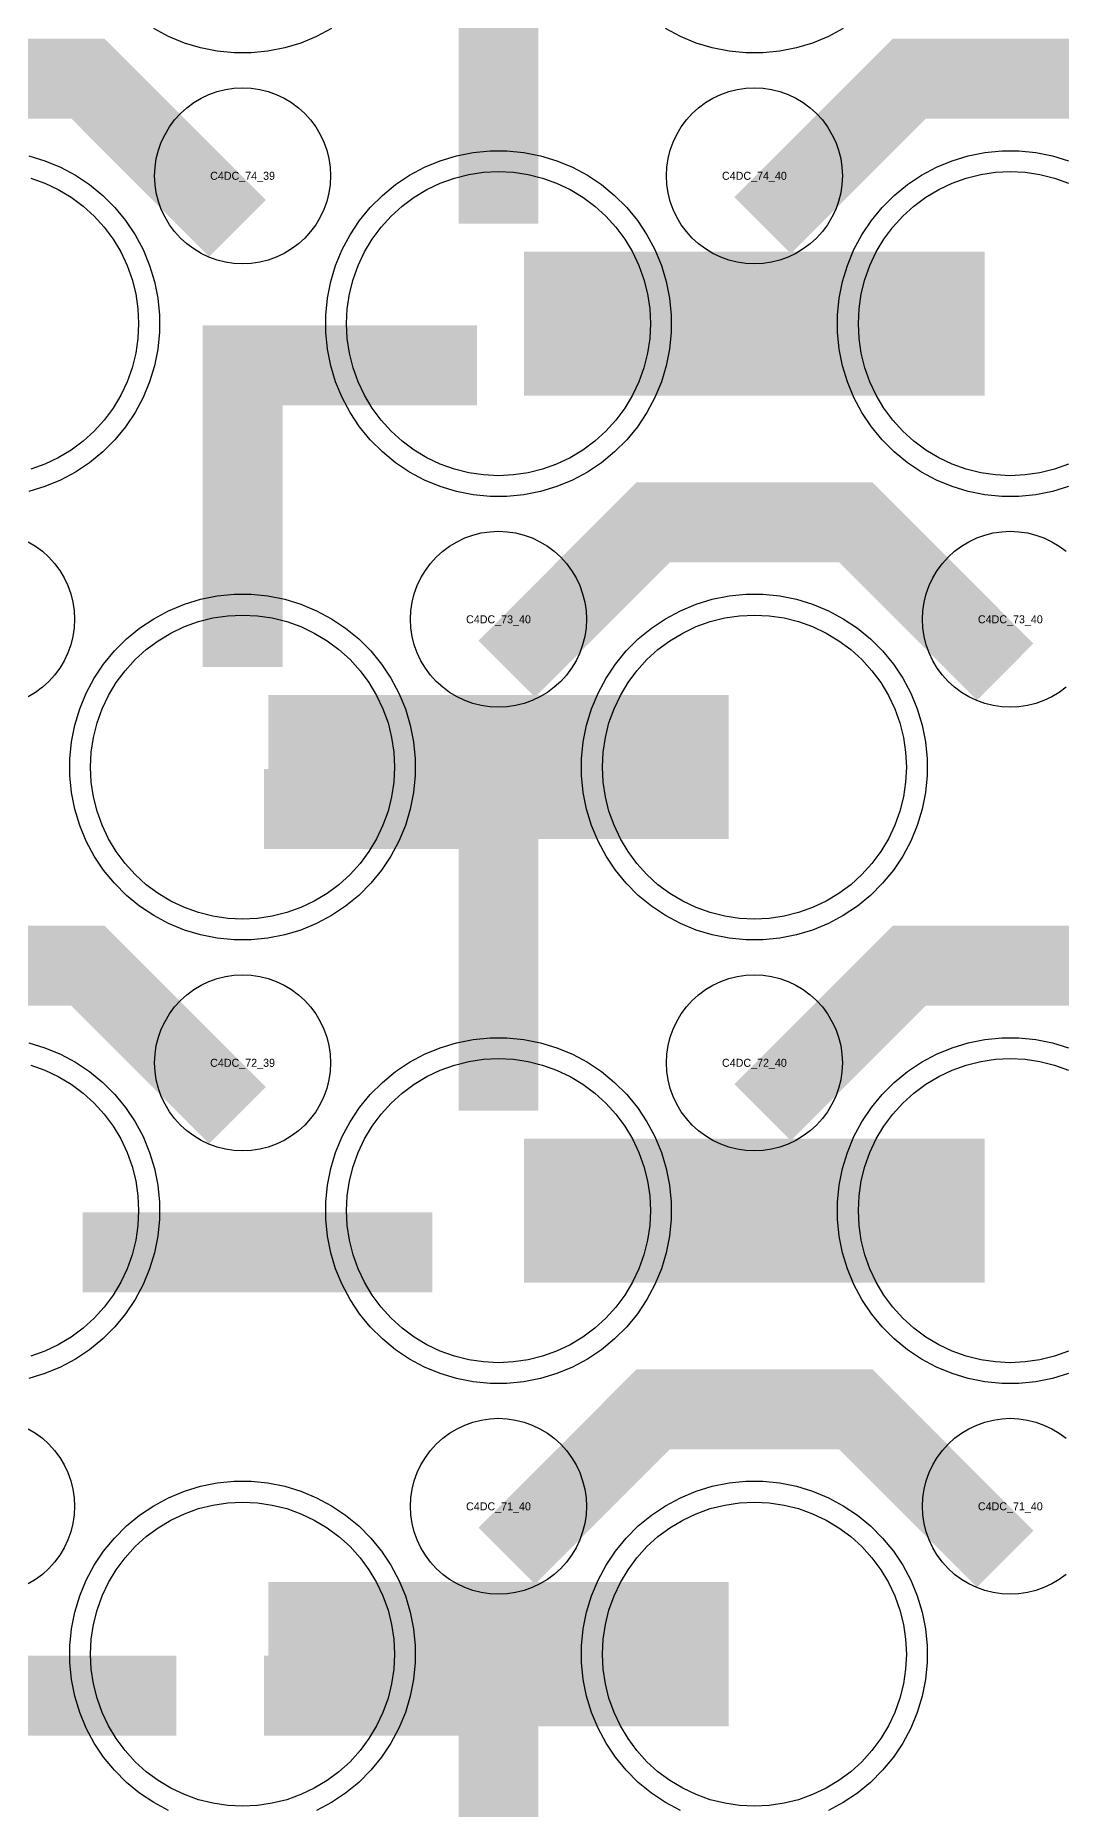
# Model space of a CAD drawing. Extents: x -11880 to 11880, y -14992 to 14992.
# Drawn here: x 655 to 976, y -5050 to -4496 of the extents above; entities that cross this region are included whole.
import ezdxf
from ezdxf.enums import TextEntityAlignment as Align

# ---------------------------------------------------------------- set-up
doc = ezdxf.new("R2010")
doc.units = 0
doc.header["$MEASUREMENT"] = 0
for name, color, linetype in [('GDS_775_DT_237', 138, 'CONTINUOUS'), ('RDL1_FS', 34, 'CONTINUOUS'), ('RDL_BS', 160, 'CONTINUOUS')]:
    doc.layers.add(name, color=color, linetype=linetype)

msp = doc.modelspace()

# ---------------------------------------------------------------- linework, layer by layer
at = {"layer": 'RDL1_FS'}
for points in [[(800, -4633.334), (795.343, -4633.105), (790.732, -4632.421), (786.209, -4631.289), (781.819, -4629.717), (777.605, -4627.725), (773.605, -4625.327), (769.86, -4622.549), (766.406, -4619.419), (763.276, -4615.965), (760.498, -4612.22), (758.1, -4608.22), (756.108, -4604.006), (754.536, -4599.616), (753.404, -4595.093), (752.72, -4590.482), (752.491, -4585.825), (752.72, -4581.168), (753.404, -4576.557), (754.536, -4572.034), (756.108, -4567.644), (758.1, -4563.43), (760.498, -4559.43), (763.276, -4555.685), (766.406, -4552.231), (769.86, -4549.101), (773.605, -4546.323), (777.605, -4543.925), (781.819, -4541.933), (786.209, -4540.361), (790.732, -4539.229), (795.343, -4538.545), (800, -4538.316), (804.657, -4538.545), (809.268, -4539.229), (813.791, -4540.361), (818.181, -4541.933), (822.395, -4543.925), (826.395, -4546.323), (830.14, -4549.101), (833.594, -4552.231), (836.724, -4555.685), (839.502, -4559.43), (841.9, -4563.43), (843.892, -4567.644), (845.464, -4572.034), (846.596, -4576.557), (847.28, -4581.168), (847.509, -4585.825), (847.28, -4590.482), (846.596, -4595.093), (845.464, -4599.616), (843.892, -4604.006), (841.9, -4608.22), (839.502, -4612.22), (836.724, -4615.965), (833.594, -4619.419), (830.14, -4622.549), (826.395, -4625.327), (822.395, -4627.725), (818.181, -4629.717), (813.791, -4631.289), (809.268, -4632.421), (804.657, -4633.105)], [(720, -4771.894), (715.343, -4771.665), (710.732, -4770.981), (706.209, -4769.849), (701.819, -4768.277), (697.605, -4766.285), (693.605, -4763.887), (689.86, -4761.109), (686.406, -4757.979), (683.276, -4754.525), (680.498, -4750.78), (678.1, -4746.78), (676.108, -4742.566), (674.536, -4738.176), (673.404, -4733.653), (672.72, -4729.042), (672.491, -4724.385), (672.72, -4719.728), (673.404, -4715.117), (674.536, -4710.594), (676.108, -4706.204), (678.1, -4701.99), (680.498, -4697.99), (683.276, -4694.245), (686.406, -4690.791), (689.86, -4687.661), (693.605, -4684.883), (697.605, -4682.485), (701.819, -4680.493), (706.209, -4678.921), (710.732, -4677.789), (715.343, -4677.105), (720, -4676.876), (724.657, -4677.105), (729.268, -4677.789), (733.791, -4678.921), (738.181, -4680.493), (742.395, -4682.485), (746.395, -4684.883), (750.14, -4687.661), (753.594, -4690.791), (756.724, -4694.245), (759.502, -4697.99), (761.9, -4701.99), (763.892, -4706.204), (765.464, -4710.594), (766.596, -4715.117), (767.28, -4719.728), (767.509, -4724.385), (767.28, -4729.042), (766.596, -4733.653), (765.464, -4738.176), (763.892, -4742.566), (761.9, -4746.78), (759.502, -4750.78), (756.724, -4754.525), (753.594, -4757.979), (750.14, -4761.109), (746.395, -4763.887), (742.395, -4766.285), (738.181, -4768.277), (733.791, -4769.849), (729.268, -4770.981), (724.657, -4771.665)], [(880, -4771.894), (875.343, -4771.665), (870.732, -4770.981), (866.209, -4769.849), (861.819, -4768.277), (857.605, -4766.285), (853.605, -4763.887), (849.86, -4761.109), (846.406, -4757.979), (843.276, -4754.525), (840.498, -4750.78), (838.1, -4746.78), (836.108, -4742.566), (834.536, -4738.176), (833.404, -4733.653), (832.72, -4729.042), (832.491, -4724.385), (832.72, -4719.728), (833.404, -4715.117), (834.536, -4710.594), (836.108, -4706.204), (838.1, -4701.99), (840.498, -4697.99), (843.276, -4694.245), (846.406, -4690.791), (849.86, -4687.661), (853.605, -4684.883), (857.605, -4682.485), (861.819, -4680.493), (866.209, -4678.921), (870.732, -4677.789), (875.343, -4677.105), (880, -4676.876), (884.657, -4677.105), (889.268, -4677.789), (893.791, -4678.921), (898.181, -4680.493), (902.395, -4682.485), (906.395, -4684.883), (910.14, -4687.661), (913.594, -4690.791), (916.724, -4694.245), (919.502, -4697.99), (921.9, -4701.99), (923.892, -4706.204), (925.464, -4710.594), (926.596, -4715.117), (927.28, -4719.728), (927.509, -4724.385), (927.28, -4729.042), (926.596, -4733.653), (925.464, -4738.176), (923.892, -4742.566), (921.9, -4746.78), (919.502, -4750.78), (916.724, -4754.525), (913.594, -4757.979), (910.14, -4761.109), (906.395, -4763.887), (902.395, -4766.285), (898.181, -4768.277), (893.791, -4769.849), (889.268, -4770.981), (884.657, -4771.665)], [(800, -4910.459), (795.343, -4910.23), (790.732, -4909.546), (786.209, -4908.414), (781.819, -4906.842), (777.605, -4904.85), (773.605, -4902.452), (769.86, -4899.674), (766.406, -4896.544), (763.276, -4893.09), (760.498, -4889.345), (758.1, -4885.345), (756.108, -4881.131), (754.536, -4876.741), (753.404, -4872.218), (752.72, -4867.607), (752.491, -4862.95), (752.72, -4858.293), (753.404, -4853.682), (754.536, -4849.159), (756.108, -4844.769), (758.1, -4840.555), (760.498, -4836.555), (763.276, -4832.81), (766.406, -4829.356), (769.86, -4826.226), (773.605, -4823.448), (777.605, -4821.05), (781.819, -4819.058), (786.209, -4817.486), (790.732, -4816.354), (795.343, -4815.67), (800, -4815.441), (804.657, -4815.67), (809.268, -4816.354), (813.791, -4817.486), (818.181, -4819.058), (822.395, -4821.05), (826.395, -4823.448), (830.14, -4826.226), (833.594, -4829.356), (836.724, -4832.81), (839.502, -4836.555), (841.9, -4840.555), (843.892, -4844.769), (845.464, -4849.159), (846.596, -4853.682), (847.28, -4858.293), (847.509, -4862.95), (847.28, -4867.607), (846.596, -4872.218), (845.464, -4876.741), (843.892, -4881.131), (841.9, -4885.345), (839.502, -4889.345), (836.724, -4893.09), (833.594, -4896.544), (830.14, -4899.674), (826.395, -4902.452), (822.395, -4904.85), (818.181, -4906.842), (813.791, -4908.414), (809.268, -4909.546), (804.657, -4910.23)], [(720, -5049.024), (715.343, -5048.795), (710.732, -5048.111), (706.209, -5046.979), (701.819, -5045.407), (697.605, -5043.415), (693.605, -5041.017), (689.86, -5038.239), (686.406, -5035.109), (683.276, -5031.655), (680.498, -5027.91), (678.1, -5023.91), (676.108, -5019.696), (674.536, -5015.306), (673.404, -5010.783), (672.72, -5006.172), (672.491, -5001.515), (672.72, -4996.858), (673.404, -4992.247), (674.536, -4987.724), (676.108, -4983.334), (678.1, -4979.12), (680.498, -4975.12), (683.276, -4971.375), (686.406, -4967.921), (689.86, -4964.791), (693.605, -4962.013), (697.605, -4959.615), (701.819, -4957.623), (706.209, -4956.051), (710.732, -4954.919), (715.343, -4954.235), (720, -4954.006), (724.657, -4954.235), (729.268, -4954.919), (733.791, -4956.051), (738.181, -4957.623), (742.395, -4959.615), (746.395, -4962.013), (750.14, -4964.791), (753.594, -4967.921), (756.724, -4971.375), (759.502, -4975.12), (761.9, -4979.12), (763.892, -4983.334), (765.464, -4987.724), (766.596, -4992.247), (767.28, -4996.858), (767.509, -5001.515), (767.28, -5006.172), (766.596, -5010.783), (765.464, -5015.306), (763.892, -5019.696), (761.9, -5023.91), (759.502, -5027.91), (756.724, -5031.655), (753.594, -5035.109), (750.14, -5038.239), (746.395, -5041.017), (742.395, -5043.415), (738.181, -5045.407), (733.791, -5046.979), (729.268, -5048.111), (724.657, -5048.795)], [(880, -5049.024), (875.343, -5048.795), (870.732, -5048.111), (866.209, -5046.979), (861.819, -5045.407), (857.605, -5043.415), (853.605, -5041.017), (849.86, -5038.239), (846.406, -5035.109), (843.276, -5031.655), (840.498, -5027.91), (838.1, -5023.91), (836.108, -5019.696), (834.536, -5015.306), (833.404, -5010.783), (832.72, -5006.172), (832.491, -5001.515), (832.72, -4996.858), (833.404, -4992.247), (834.536, -4987.724), (836.108, -4983.334), (838.1, -4979.12), (840.498, -4975.12), (843.276, -4971.375), (846.406, -4967.921), (849.86, -4964.791), (853.605, -4962.013), (857.605, -4959.615), (861.819, -4957.623), (866.209, -4956.051), (870.732, -4954.919), (875.343, -4954.235), (880, -4954.006), (884.657, -4954.235), (889.268, -4954.919), (893.791, -4956.051), (898.181, -4957.623), (902.395, -4959.615), (906.395, -4962.013), (910.14, -4964.791), (913.594, -4967.921), (916.724, -4971.375), (919.502, -4975.12), (921.9, -4979.12), (923.892, -4983.334), (925.464, -4987.724), (926.596, -4992.247), (927.28, -4996.858), (927.509, -5001.515), (927.28, -5006.172), (926.596, -5010.783), (925.464, -5015.306), (923.892, -5019.696), (921.9, -5023.91), (919.502, -5027.91), (916.724, -5031.655), (913.594, -5035.109), (910.14, -5038.239), (906.395, -5041.017), (902.395, -5043.415), (898.181, -5045.407), (893.791, -5046.979), (889.268, -5048.111), (884.657, -5048.795)]]:
    msp.add_lwpolyline(points, close=True, dxfattribs=at)
for points in [[(978.181, -4629.717), (973.791, -4631.289), (969.268, -4632.421), (964.657, -4633.105), (960, -4633.334), (955.343, -4633.105), (950.732, -4632.421), (946.209, -4631.289), (941.819, -4629.717), (937.605, -4627.725), (933.605, -4625.327), (929.86, -4622.549), (926.406, -4619.419), (923.276, -4615.965), (920.498, -4612.22), (918.1, -4608.22), (916.108, -4604.006), (914.536, -4599.616), (913.404, -4595.093), (912.72, -4590.482), (912.491, -4585.825), (912.72, -4581.168), (913.404, -4576.557), (914.536, -4572.034), (916.108, -4567.644), (918.1, -4563.43), (920.498, -4559.43), (923.276, -4555.685), (926.406, -4552.231), (929.86, -4549.101), (933.605, -4546.323), (937.605, -4543.925), (941.819, -4541.933), (946.209, -4540.361), (950.732, -4539.229), (955.343, -4538.545), (960, -4538.316), (964.657, -4538.545), (969.268, -4539.229), (973.791, -4540.361), (978.181, -4541.933)], [(978.181, -4906.842), (973.791, -4908.414), (969.268, -4909.546), (964.657, -4910.23), (960, -4910.459), (955.343, -4910.23), (950.732, -4909.546), (946.209, -4908.414), (941.819, -4906.842), (937.605, -4904.85), (933.605, -4902.452), (929.86, -4899.674), (926.406, -4896.544), (923.276, -4893.09), (920.498, -4889.345), (918.1, -4885.345), (916.108, -4881.131), (914.536, -4876.741), (913.404, -4872.218), (912.72, -4867.607), (912.491, -4862.95), (912.72, -4858.293), (913.404, -4853.682), (914.536, -4849.159), (916.108, -4844.769), (918.1, -4840.555), (920.498, -4836.555), (923.276, -4832.81), (926.406, -4829.356), (929.86, -4826.226), (933.605, -4823.448), (937.605, -4821.05), (941.819, -4819.058), (946.209, -4817.486), (950.732, -4816.354), (955.343, -4815.67), (960, -4815.441), (964.657, -4815.67), (969.268, -4816.354), (973.791, -4817.486), (978.181, -4819.058)], [(653.791, -4817.486), (658.181, -4819.058), (662.395, -4821.05), (666.395, -4823.448), (670.14, -4826.226), (673.594, -4829.356), (676.724, -4832.81), (679.502, -4836.555), (681.9, -4840.555), (683.892, -4844.769), (685.464, -4849.159), (686.596, -4853.682), (687.28, -4858.293), (687.509, -4862.95), (687.28, -4867.607), (686.596, -4872.218), (685.464, -4876.741), (683.892, -4881.131), (681.9, -4885.345), (679.502, -4889.345), (676.724, -4893.09), (673.594, -4896.544), (670.14, -4899.674), (666.395, -4902.452), (662.395, -4904.85), (658.181, -4906.842), (653.791, -4908.414)]]:
    msp.add_lwpolyline(points, dxfattribs=at)
at = {"layer": 'RDL1_FS', "color": 241, "true_color": 0xf7abae}
msp.add_lwpolyline([(653.791, -4540.361), (658.181, -4541.933), (662.395, -4543.925), (666.395, -4546.323), (670.14, -4549.101), (673.594, -4552.231), (676.724, -4555.685), (679.502, -4559.43), (681.9, -4563.43), (683.892, -4567.644), (685.464, -4572.034), (686.596, -4576.557), (687.28, -4581.168), (687.509, -4585.825), (687.28, -4590.482), (686.596, -4595.093), (685.464, -4599.616), (683.892, -4604.006), (681.9, -4608.22), (679.502, -4612.22), (676.724, -4615.965), (673.594, -4619.419), (670.14, -4622.549), (666.395, -4625.327), (662.395, -4627.725), (658.181, -4629.717), (653.791, -4631.289)], dxfattribs=at)
at = {"layer": 'RDL1_FS'}
for points in [[(808.002, -4585.825, 45, 45, 0), (880.002, -4585.825, 45, 45, 0)], [(880.002, -4585.825, 45, 45, 0), (952.002, -4585.825, 45, 45, 0)], [(728.002, -4724.385, 45, 45, 0), (800.002, -4724.385, 45, 45, 0)], [(800.002, -4724.385, 45, 45, 0), (872.002, -4724.385, 45, 45, 0)], [(808.002, -4862.95, 45, 45, 0), (880.002, -4862.95, 45, 45, 0)], [(880.002, -4862.95, 45, 45, 0), (952.002, -4862.95, 45, 45, 0)], [(728.002, -5001.515, 45, 45, 0), (800.002, -5001.515, 45, 45, 0)], [(800.002, -5001.515, 45, 45, 0), (872.002, -5001.515, 45, 45, 0)]]:
    msp.add_lwpolyline(points, format="xyseb", dxfattribs=at)
at = {"layer": 'RDL_BS'}
for points in [[(800, -4554.545, 25, 25, 0), (800, -4447.768, 25, 25, 0)], [(800, -4478.237, 25, 25, 0), (800, -4523.857, 25, 25, 0)], [(718.401, -4556.038, 25, 25, 0), (671.687, -4509.324, 25, 25, 0), (641.929, -4509.324, 25, 25, 0)], [(882.562, -4555.139, 25, 25, 0), (928.377, -4509.324, 25, 25, 0), (961.93, -4509.324, 25, 25, 0)], [(1038.401, -4556.038, 25, 25, 0), (991.687, -4509.324, 25, 25, 0), (961.929, -4509.324, 25, 25, 0)], [(720, -4693.11, 25, 25, 0), (720, -4586.333, 25, 25, 0)], [(707.5, -4598.833, 25, 25, 0), (793.333, -4598.833, 25, 25, 0)], [(747.056, -4598.833, 25, 25, 0), (788.26, -4598.833, 25, 25, 0)], [(720, -4616.802, 25, 25, 0), (720, -4662.422, 25, 25, 0)], [(802.562, -4693.699, 25, 25, 0), (848.377, -4647.884, 25, 25, 0), (881.93, -4647.884, 25, 25, 0)], [(958.401, -4694.598, 25, 25, 0), (911.687, -4647.884, 25, 25, 0), (881.929, -4647.884, 25, 25, 0)], [(800, -4831.695, 25, 25, 0), (800, -4724.918, 25, 25, 0)], [(812.5, -4737.418, 25, 25, 0), (726.667, -4737.418, 25, 25, 0)], [(772.944, -4737.418, 25, 25, 0), (731.74, -4737.418, 25, 25, 0)], [(800, -4755.387, 25, 25, 0), (800, -4801.007, 25, 25, 0)], [(718.401, -4833.163, 25, 25, 0), (671.687, -4786.449, 25, 25, 0), (641.929, -4786.449, 25, 25, 0)], [(882.562, -4832.264, 25, 25, 0), (928.377, -4786.449, 25, 25, 0), (961.93, -4786.449, 25, 25, 0)], [(1038.401, -4833.163, 25, 25, 0), (991.687, -4786.449, 25, 25, 0), (961.929, -4786.449, 25, 25, 0)], [(670.016, -4875.963, 25, 25, 0), (779.281, -4875.963, 25, 25, 0)], [(802.562, -4970.829, 25, 25, 0), (848.377, -4925.014, 25, 25, 0), (881.93, -4925.014, 25, 25, 0)], [(958.401, -4971.728, 25, 25, 0), (911.687, -4925.014, 25, 25, 0), (881.929, -4925.014, 25, 25, 0)], [(800, -5108.8, 25, 25, 0), (800, -5002.023, 25, 25, 0)], [(590.016, -5014.528, 25, 25, 0), (699.281, -5014.528, 25, 25, 0)], [(812.5, -5014.523, 25, 25, 0), (726.667, -5014.523, 25, 25, 0)], [(772.944, -5014.523, 25, 25, 0), (731.74, -5014.523, 25, 25, 0)], [(800, -5032.492, 25, 25, 0), (800, -5078.112, 25, 25, 0)]]:
    msp.add_lwpolyline(points, format="xyseb", dxfattribs=at)
for points in [[(747.777, -4493.643), (743.115, -4496.135), (738.205, -4498.166), (733.165, -4499.697), (727.938, -4500.743), (722.644, -4501.26), (717.356, -4501.26), (712.062, -4500.743), (706.835, -4499.697), (701.795, -4498.166), (696.885, -4496.135), (692.223, -4493.643)], [(907.777, -4493.643), (903.115, -4496.135), (898.205, -4498.166), (893.165, -4499.697), (887.938, -4500.743), (882.644, -4501.26), (877.356, -4501.26), (872.062, -4500.743), (866.835, -4499.697), (861.795, -4498.166), (856.885, -4496.135), (852.223, -4493.643)], [(978.205, -4636.731), (973.165, -4638.262), (967.938, -4639.308), (962.644, -4639.825), (957.356, -4639.825), (952.062, -4639.308), (946.835, -4638.262), (941.795, -4636.731), (936.885, -4634.7), (932.223, -4632.208), (927.809, -4629.261), (923.708, -4625.899), (919.926, -4622.117), (916.564, -4618.016), (913.617, -4613.602), (911.125, -4608.94), (909.094, -4604.03), (907.563, -4598.99), (906.517, -4593.763), (906, -4588.469), (906, -4583.181), (906.517, -4577.887), (907.563, -4572.66), (909.094, -4567.62), (911.125, -4562.71), (913.617, -4558.048), (916.564, -4553.634), (919.926, -4549.533), (923.708, -4545.751), (927.809, -4542.389), (932.223, -4539.442), (936.885, -4536.95), (941.795, -4534.919), (946.835, -4533.388), (952.062, -4532.342), (957.356, -4531.825), (962.644, -4531.825), (967.938, -4532.342), (973.165, -4533.388), (978.205, -4534.919)], [(652.956, -4653.947), (655.28, -4655.34), (657.443, -4656.943), (659.442, -4658.755), (661.254, -4660.754), (662.857, -4662.917), (664.25, -4665.241), (665.402, -4667.678), (666.309, -4670.213), (666.966, -4672.832), (667.362, -4675.504), (667.494, -4678.197), (667.362, -4680.89), (666.966, -4683.562), (666.309, -4686.181), (665.402, -4688.716), (664.25, -4691.153), (662.857, -4693.477), (661.254, -4695.64), (659.442, -4697.639), (657.443, -4699.451), (655.28, -4701.054), (652.956, -4702.447)], [(977.443, -4699.451), (975.28, -4701.054), (972.956, -4702.447), (970.519, -4703.599), (967.984, -4704.506), (965.365, -4705.163), (962.693, -4705.559), (960, -4705.691), (957.307, -4705.559), (954.635, -4705.163), (952.016, -4704.506), (949.481, -4703.599), (947.044, -4702.447), (944.72, -4701.054), (942.557, -4699.451), (940.558, -4697.639), (938.746, -4695.64), (937.143, -4693.477), (935.75, -4691.153), (934.598, -4688.716), (933.691, -4686.181), (933.034, -4683.562), (932.638, -4680.89), (932.506, -4678.197), (932.638, -4675.504), (933.034, -4672.832), (933.691, -4670.213), (934.598, -4667.678), (935.75, -4665.241), (937.143, -4662.917), (938.746, -4660.754), (940.558, -4658.755), (942.557, -4656.943), (944.72, -4655.34), (947.044, -4653.947), (949.481, -4652.795), (952.016, -4651.888), (954.635, -4651.231), (957.307, -4650.835), (960, -4650.703), (962.693, -4650.835), (965.365, -4651.231), (967.984, -4651.888), (970.519, -4652.795), (972.956, -4653.947), (975.28, -4655.34), (977.443, -4656.943)], [(653.165, -4810.513), (658.205, -4812.044), (663.115, -4814.075), (667.777, -4816.567), (672.191, -4819.514), (676.292, -4822.876), (680.074, -4826.658), (683.436, -4830.759), (686.383, -4835.173), (688.875, -4839.835), (690.906, -4844.745), (692.437, -4849.785), (693.483, -4855.012), (694, -4860.306), (694, -4865.594), (693.483, -4870.888), (692.437, -4876.115), (690.906, -4881.155), (688.875, -4886.065), (686.383, -4890.727), (683.436, -4895.141), (680.074, -4899.242), (676.292, -4903.024), (672.191, -4906.386), (667.777, -4909.333), (663.115, -4911.825), (658.205, -4913.856), (653.165, -4915.387)], [(978.205, -4913.856), (973.165, -4915.387), (967.938, -4916.433), (962.644, -4916.95), (957.356, -4916.95), (952.062, -4916.433), (946.835, -4915.387), (941.795, -4913.856), (936.885, -4911.825), (932.223, -4909.333), (927.809, -4906.386), (923.708, -4903.024), (919.926, -4899.242), (916.564, -4895.141), (913.617, -4890.727), (911.125, -4886.065), (909.094, -4881.155), (907.563, -4876.115), (906.517, -4870.888), (906, -4865.594), (906, -4860.306), (906.517, -4855.012), (907.563, -4849.785), (909.094, -4844.745), (911.125, -4839.835), (913.617, -4835.173), (916.564, -4830.759), (919.926, -4826.658), (923.708, -4822.876), (927.809, -4819.514), (932.223, -4816.567), (936.885, -4814.075), (941.795, -4812.044), (946.835, -4810.513), (952.062, -4809.467), (957.356, -4808.95), (962.644, -4808.95), (967.938, -4809.467), (973.165, -4810.513), (978.205, -4812.044)], [(652.956, -4931.077), (655.28, -4932.47), (657.443, -4934.073), (659.442, -4935.885), (661.254, -4937.884), (662.857, -4940.047), (664.25, -4942.371), (665.402, -4944.808), (666.309, -4947.343), (666.966, -4949.962), (667.362, -4952.634), (667.494, -4955.327), (667.362, -4958.02), (666.966, -4960.692), (666.309, -4963.311), (665.402, -4965.846), (664.25, -4968.283), (662.857, -4970.607), (661.254, -4972.77), (659.442, -4974.769), (657.443, -4976.581), (655.28, -4978.184), (652.956, -4979.577)], [(977.443, -4976.581), (975.28, -4978.184), (972.956, -4979.577), (970.519, -4980.729), (967.984, -4981.636), (965.365, -4982.293), (962.693, -4982.689), (960, -4982.821), (957.307, -4982.689), (954.635, -4982.293), (952.016, -4981.636), (949.481, -4980.729), (947.044, -4979.577), (944.72, -4978.184), (942.557, -4976.581), (940.558, -4974.769), (938.746, -4972.77), (937.143, -4970.607), (935.75, -4968.283), (934.598, -4965.846), (933.691, -4963.311), (933.034, -4960.692), (932.638, -4958.02), (932.506, -4955.327), (932.638, -4952.634), (933.034, -4949.962), (933.691, -4947.343), (934.598, -4944.808), (935.75, -4942.371), (937.143, -4940.047), (938.746, -4937.884), (940.558, -4935.885), (942.557, -4934.073), (944.72, -4932.47), (947.044, -4931.077), (949.481, -4929.925), (952.016, -4929.018), (954.635, -4928.361), (957.307, -4927.965), (960, -4927.833), (962.693, -4927.965), (965.365, -4928.361), (967.984, -4929.018), (970.519, -4929.925), (972.956, -4931.077), (975.28, -4932.47), (977.443, -4934.073)], [(696.885, -5050.39), (692.223, -5047.898), (687.809, -5044.951), (683.708, -5041.589), (679.926, -5037.807), (676.564, -5033.706), (673.617, -5029.292), (671.125, -5024.63), (669.094, -5019.72), (667.563, -5014.68), (666.517, -5009.453), (666, -5004.159), (666, -4998.871), (666.517, -4993.577), (667.563, -4988.35), (669.094, -4983.31), (671.125, -4978.4), (673.617, -4973.738), (676.564, -4969.324), (679.926, -4965.223), (683.708, -4961.441), (687.809, -4958.079), (692.223, -4955.132), (696.885, -4952.64), (701.795, -4950.609), (706.835, -4949.078), (712.062, -4948.032), (717.356, -4947.515), (722.644, -4947.515), (727.938, -4948.032), (733.165, -4949.078), (738.205, -4950.609), (743.115, -4952.64), (747.777, -4955.132), (752.191, -4958.079), (756.292, -4961.441), (760.074, -4965.223), (763.436, -4969.324), (766.383, -4973.738), (768.875, -4978.4), (770.906, -4983.31), (772.437, -4988.35), (773.483, -4993.577), (774, -4998.871), (774, -5004.159), (773.483, -5009.453), (772.437, -5014.68), (770.906, -5019.72), (768.875, -5024.63), (766.383, -5029.292), (763.436, -5033.706), (760.074, -5037.807), (756.292, -5041.589), (752.191, -5044.951), (747.777, -5047.898), (743.115, -5050.39)], [(856.885, -5050.39), (852.223, -5047.898), (847.809, -5044.951), (843.708, -5041.589), (839.926, -5037.807), (836.564, -5033.706), (833.617, -5029.292), (831.125, -5024.63), (829.094, -5019.72), (827.563, -5014.68), (826.517, -5009.453), (826, -5004.159), (826, -4998.871), (826.517, -4993.577), (827.563, -4988.35), (829.094, -4983.31), (831.125, -4978.4), (833.617, -4973.738), (836.564, -4969.324), (839.926, -4965.223), (843.708, -4961.441), (847.809, -4958.079), (852.223, -4955.132), (856.885, -4952.64), (861.795, -4950.609), (866.835, -4949.078), (872.062, -4948.032), (877.356, -4947.515), (882.644, -4947.515), (887.938, -4948.032), (893.165, -4949.078), (898.205, -4950.609), (903.115, -4952.64), (907.777, -4955.132), (912.191, -4958.079), (916.292, -4961.441), (920.074, -4965.223), (923.436, -4969.324), (926.383, -4973.738), (928.875, -4978.4), (930.906, -4983.31), (932.437, -4988.35), (933.483, -4993.577), (934, -4998.871), (934, -5004.159), (933.483, -5009.453), (932.437, -5014.68), (930.906, -5019.72), (928.875, -5024.63), (926.383, -5029.292), (923.436, -5033.706), (920.074, -5037.807), (916.292, -5041.589), (912.191, -5044.951), (907.777, -5047.898), (903.115, -5050.39)]]:
    msp.add_lwpolyline(points, dxfattribs=at)
for points in [[(720, -4567.131), (717.307, -4566.999), (714.635, -4566.603), (712.016, -4565.946), (709.481, -4565.039), (707.044, -4563.887), (704.72, -4562.494), (702.557, -4560.891), (700.558, -4559.079), (698.746, -4557.08), (697.143, -4554.917), (695.75, -4552.593), (694.598, -4550.156), (693.691, -4547.621), (693.034, -4545.002), (692.638, -4542.33), (692.506, -4539.637), (692.638, -4536.944), (693.034, -4534.272), (693.691, -4531.653), (694.598, -4529.118), (695.75, -4526.681), (697.143, -4524.357), (698.746, -4522.194), (700.558, -4520.195), (702.557, -4518.383), (704.72, -4516.78), (707.044, -4515.387), (709.481, -4514.235), (712.016, -4513.328), (714.635, -4512.671), (717.307, -4512.275), (720, -4512.143), (722.693, -4512.275), (725.365, -4512.671), (727.984, -4513.328), (730.519, -4514.235), (732.956, -4515.387), (735.28, -4516.78), (737.443, -4518.383), (739.442, -4520.195), (741.254, -4522.194), (742.857, -4524.357), (744.25, -4526.681), (745.402, -4529.118), (746.309, -4531.653), (746.966, -4534.272), (747.362, -4536.944), (747.494, -4539.637), (747.362, -4542.33), (746.966, -4545.002), (746.309, -4547.621), (745.402, -4550.156), (744.25, -4552.593), (742.857, -4554.917), (741.254, -4557.08), (739.442, -4559.079), (737.443, -4560.891), (735.28, -4562.494), (732.956, -4563.887), (730.519, -4565.039), (727.984, -4565.946), (725.365, -4566.603), (722.693, -4566.999)], [(880, -4567.131), (877.307, -4566.999), (874.635, -4566.603), (872.016, -4565.946), (869.481, -4565.039), (867.044, -4563.887), (864.72, -4562.494), (862.557, -4560.891), (860.558, -4559.079), (858.746, -4557.08), (857.143, -4554.917), (855.75, -4552.593), (854.598, -4550.156), (853.691, -4547.621), (853.034, -4545.002), (852.638, -4542.33), (852.506, -4539.637), (852.638, -4536.944), (853.034, -4534.272), (853.691, -4531.653), (854.598, -4529.118), (855.75, -4526.681), (857.143, -4524.357), (858.746, -4522.194), (860.558, -4520.195), (862.557, -4518.383), (864.72, -4516.78), (867.044, -4515.387), (869.481, -4514.235), (872.016, -4513.328), (874.635, -4512.671), (877.307, -4512.275), (880, -4512.143), (882.693, -4512.275), (885.365, -4512.671), (887.984, -4513.328), (890.519, -4514.235), (892.956, -4515.387), (895.28, -4516.78), (897.443, -4518.383), (899.442, -4520.195), (901.254, -4522.194), (902.857, -4524.357), (904.25, -4526.681), (905.402, -4529.118), (906.309, -4531.653), (906.966, -4534.272), (907.362, -4536.944), (907.494, -4539.637), (907.362, -4542.33), (906.966, -4545.002), (906.309, -4547.621), (905.402, -4550.156), (904.25, -4552.593), (902.857, -4554.917), (901.254, -4557.08), (899.442, -4559.079), (897.443, -4560.891), (895.28, -4562.494), (892.956, -4563.887), (890.519, -4565.039), (887.984, -4565.946), (885.365, -4566.603), (882.693, -4566.999)], [(797.356, -4639.825), (792.062, -4639.308), (786.835, -4638.262), (781.795, -4636.731), (776.885, -4634.7), (772.223, -4632.208), (767.809, -4629.261), (763.708, -4625.899), (759.926, -4622.117), (756.564, -4618.016), (753.617, -4613.602), (751.125, -4608.94), (749.094, -4604.03), (747.563, -4598.99), (746.517, -4593.763), (746, -4588.469), (746, -4583.181), (746.517, -4577.887), (747.563, -4572.66), (749.094, -4567.62), (751.125, -4562.71), (753.617, -4558.048), (756.564, -4553.634), (759.926, -4549.533), (763.708, -4545.751), (767.809, -4542.389), (772.223, -4539.442), (776.885, -4536.95), (781.795, -4534.919), (786.835, -4533.388), (792.062, -4532.342), (797.356, -4531.825), (802.644, -4531.825), (807.938, -4532.342), (813.165, -4533.388), (818.205, -4534.919), (823.115, -4536.95), (827.777, -4539.442), (832.191, -4542.389), (836.292, -4545.751), (840.074, -4549.533), (843.436, -4553.634), (846.383, -4558.048), (848.875, -4562.71), (850.906, -4567.62), (852.437, -4572.66), (853.483, -4577.887), (854, -4583.181), (854, -4588.469), (853.483, -4593.763), (852.437, -4598.99), (850.906, -4604.03), (848.875, -4608.94), (846.383, -4613.602), (843.436, -4618.016), (840.074, -4622.117), (836.292, -4625.899), (832.191, -4629.261), (827.777, -4632.208), (823.115, -4634.7), (818.205, -4636.731), (813.165, -4638.262), (807.938, -4639.308), (802.644, -4639.825)], [(800, -4705.691), (797.307, -4705.559), (794.635, -4705.163), (792.016, -4704.506), (789.481, -4703.599), (787.044, -4702.447), (784.72, -4701.054), (782.557, -4699.451), (780.558, -4697.639), (778.746, -4695.64), (777.143, -4693.477), (775.75, -4691.153), (774.598, -4688.716), (773.691, -4686.181), (773.034, -4683.562), (772.638, -4680.89), (772.506, -4678.197), (772.638, -4675.504), (773.034, -4672.832), (773.691, -4670.213), (774.598, -4667.678), (775.75, -4665.241), (777.143, -4662.917), (778.746, -4660.754), (780.558, -4658.755), (782.557, -4656.943), (784.72, -4655.34), (787.044, -4653.947), (789.481, -4652.795), (792.016, -4651.888), (794.635, -4651.231), (797.307, -4650.835), (800, -4650.703), (802.693, -4650.835), (805.365, -4651.231), (807.984, -4651.888), (810.519, -4652.795), (812.956, -4653.947), (815.28, -4655.34), (817.443, -4656.943), (819.442, -4658.755), (821.254, -4660.754), (822.857, -4662.917), (824.25, -4665.241), (825.402, -4667.678), (826.309, -4670.213), (826.966, -4672.832), (827.362, -4675.504), (827.494, -4678.197), (827.362, -4680.89), (826.966, -4683.562), (826.309, -4686.181), (825.402, -4688.716), (824.25, -4691.153), (822.857, -4693.477), (821.254, -4695.64), (819.442, -4697.639), (817.443, -4699.451), (815.28, -4701.054), (812.956, -4702.447), (810.519, -4703.599), (807.984, -4704.506), (805.365, -4705.163), (802.693, -4705.559)], [(717.356, -4778.385), (712.062, -4777.868), (706.835, -4776.822), (701.795, -4775.291), (696.885, -4773.26), (692.223, -4770.768), (687.809, -4767.821), (683.708, -4764.459), (679.926, -4760.677), (676.564, -4756.576), (673.617, -4752.162), (671.125, -4747.5), (669.094, -4742.59), (667.563, -4737.55), (666.517, -4732.323), (666, -4727.029), (666, -4721.741), (666.517, -4716.447), (667.563, -4711.22), (669.094, -4706.18), (671.125, -4701.27), (673.617, -4696.608), (676.564, -4692.194), (679.926, -4688.093), (683.708, -4684.311), (687.809, -4680.949), (692.223, -4678.002), (696.885, -4675.51), (701.795, -4673.479), (706.835, -4671.948), (712.062, -4670.902), (717.356, -4670.385), (722.644, -4670.385), (727.938, -4670.902), (733.165, -4671.948), (738.205, -4673.479), (743.115, -4675.51), (747.777, -4678.002), (752.191, -4680.949), (756.292, -4684.311), (760.074, -4688.093), (763.436, -4692.194), (766.383, -4696.608), (768.875, -4701.27), (770.906, -4706.18), (772.437, -4711.22), (773.483, -4716.447), (774, -4721.741), (774, -4727.029), (773.483, -4732.323), (772.437, -4737.55), (770.906, -4742.59), (768.875, -4747.5), (766.383, -4752.162), (763.436, -4756.576), (760.074, -4760.677), (756.292, -4764.459), (752.191, -4767.821), (747.777, -4770.768), (743.115, -4773.26), (738.205, -4775.291), (733.165, -4776.822), (727.938, -4777.868), (722.644, -4778.385)], [(877.356, -4778.385), (872.062, -4777.868), (866.835, -4776.822), (861.795, -4775.291), (856.885, -4773.26), (852.223, -4770.768), (847.809, -4767.821), (843.708, -4764.459), (839.926, -4760.677), (836.564, -4756.576), (833.617, -4752.162), (831.125, -4747.5), (829.094, -4742.59), (827.563, -4737.55), (826.517, -4732.323), (826, -4727.029), (826, -4721.741), (826.517, -4716.447), (827.563, -4711.22), (829.094, -4706.18), (831.125, -4701.27), (833.617, -4696.608), (836.564, -4692.194), (839.926, -4688.093), (843.708, -4684.311), (847.809, -4680.949), (852.223, -4678.002), (856.885, -4675.51), (861.795, -4673.479), (866.835, -4671.948), (872.062, -4670.902), (877.356, -4670.385), (882.644, -4670.385), (887.938, -4670.902), (893.165, -4671.948), (898.205, -4673.479), (903.115, -4675.51), (907.777, -4678.002), (912.191, -4680.949), (916.292, -4684.311), (920.074, -4688.093), (923.436, -4692.194), (926.383, -4696.608), (928.875, -4701.27), (930.906, -4706.18), (932.437, -4711.22), (933.483, -4716.447), (934, -4721.741), (934, -4727.029), (933.483, -4732.323), (932.437, -4737.55), (930.906, -4742.59), (928.875, -4747.5), (926.383, -4752.162), (923.436, -4756.576), (920.074, -4760.677), (916.292, -4764.459), (912.191, -4767.821), (907.777, -4770.768), (903.115, -4773.26), (898.205, -4775.291), (893.165, -4776.822), (887.938, -4777.868), (882.644, -4778.385)], [(720, -4844.256), (717.307, -4844.124), (714.635, -4843.728), (712.016, -4843.071), (709.481, -4842.164), (707.044, -4841.012), (704.72, -4839.619), (702.557, -4838.016), (700.558, -4836.204), (698.746, -4834.205), (697.143, -4832.042), (695.75, -4829.718), (694.598, -4827.281), (693.691, -4824.746), (693.034, -4822.127), (692.638, -4819.455), (692.506, -4816.762), (692.638, -4814.069), (693.034, -4811.397), (693.691, -4808.778), (694.598, -4806.243), (695.75, -4803.806), (697.143, -4801.482), (698.746, -4799.319), (700.558, -4797.32), (702.557, -4795.508), (704.72, -4793.905), (707.044, -4792.512), (709.481, -4791.36), (712.016, -4790.453), (714.635, -4789.796), (717.307, -4789.4), (720, -4789.268), (722.693, -4789.4), (725.365, -4789.796), (727.984, -4790.453), (730.519, -4791.36), (732.956, -4792.512), (735.28, -4793.905), (737.443, -4795.508), (739.442, -4797.32), (741.254, -4799.319), (742.857, -4801.482), (744.25, -4803.806), (745.402, -4806.243), (746.309, -4808.778), (746.966, -4811.397), (747.362, -4814.069), (747.494, -4816.762), (747.362, -4819.455), (746.966, -4822.127), (746.309, -4824.746), (745.402, -4827.281), (744.25, -4829.718), (742.857, -4832.042), (741.254, -4834.205), (739.442, -4836.204), (737.443, -4838.016), (735.28, -4839.619), (732.956, -4841.012), (730.519, -4842.164), (727.984, -4843.071), (725.365, -4843.728), (722.693, -4844.124)], [(880, -4844.256), (877.307, -4844.124), (874.635, -4843.728), (872.016, -4843.071), (869.481, -4842.164), (867.044, -4841.012), (864.72, -4839.619), (862.557, -4838.016), (860.558, -4836.204), (858.746, -4834.205), (857.143, -4832.042), (855.75, -4829.718), (854.598, -4827.281), (853.691, -4824.746), (853.034, -4822.127), (852.638, -4819.455), (852.506, -4816.762), (852.638, -4814.069), (853.034, -4811.397), (853.691, -4808.778), (854.598, -4806.243), (855.75, -4803.806), (857.143, -4801.482), (858.746, -4799.319), (860.558, -4797.32), (862.557, -4795.508), (864.72, -4793.905), (867.044, -4792.512), (869.481, -4791.36), (872.016, -4790.453), (874.635, -4789.796), (877.307, -4789.4), (880, -4789.268), (882.693, -4789.4), (885.365, -4789.796), (887.984, -4790.453), (890.519, -4791.36), (892.956, -4792.512), (895.28, -4793.905), (897.443, -4795.508), (899.442, -4797.32), (901.254, -4799.319), (902.857, -4801.482), (904.25, -4803.806), (905.402, -4806.243), (906.309, -4808.778), (906.966, -4811.397), (907.362, -4814.069), (907.494, -4816.762), (907.362, -4819.455), (906.966, -4822.127), (906.309, -4824.746), (905.402, -4827.281), (904.25, -4829.718), (902.857, -4832.042), (901.254, -4834.205), (899.442, -4836.204), (897.443, -4838.016), (895.28, -4839.619), (892.956, -4841.012), (890.519, -4842.164), (887.984, -4843.071), (885.365, -4843.728), (882.693, -4844.124)], [(797.356, -4916.95), (792.062, -4916.433), (786.835, -4915.387), (781.795, -4913.856), (776.885, -4911.825), (772.223, -4909.333), (767.809, -4906.386), (763.708, -4903.024), (759.926, -4899.242), (756.564, -4895.141), (753.617, -4890.727), (751.125, -4886.065), (749.094, -4881.155), (747.563, -4876.115), (746.517, -4870.888), (746, -4865.594), (746, -4860.306), (746.517, -4855.012), (747.563, -4849.785), (749.094, -4844.745), (751.125, -4839.835), (753.617, -4835.173), (756.564, -4830.759), (759.926, -4826.658), (763.708, -4822.876), (767.809, -4819.514), (772.223, -4816.567), (776.885, -4814.075), (781.795, -4812.044), (786.835, -4810.513), (792.062, -4809.467), (797.356, -4808.95), (802.644, -4808.95), (807.938, -4809.467), (813.165, -4810.513), (818.205, -4812.044), (823.115, -4814.075), (827.777, -4816.567), (832.191, -4819.514), (836.292, -4822.876), (840.074, -4826.658), (843.436, -4830.759), (846.383, -4835.173), (848.875, -4839.835), (850.906, -4844.745), (852.437, -4849.785), (853.483, -4855.012), (854, -4860.306), (854, -4865.594), (853.483, -4870.888), (852.437, -4876.115), (850.906, -4881.155), (848.875, -4886.065), (846.383, -4890.727), (843.436, -4895.141), (840.074, -4899.242), (836.292, -4903.024), (832.191, -4906.386), (827.777, -4909.333), (823.115, -4911.825), (818.205, -4913.856), (813.165, -4915.387), (807.938, -4916.433), (802.644, -4916.95)], [(800, -4982.821), (797.307, -4982.689), (794.635, -4982.293), (792.016, -4981.636), (789.481, -4980.729), (787.044, -4979.577), (784.72, -4978.184), (782.557, -4976.581), (780.558, -4974.769), (778.746, -4972.77), (777.143, -4970.607), (775.75, -4968.283), (774.598, -4965.846), (773.691, -4963.311), (773.034, -4960.692), (772.638, -4958.02), (772.506, -4955.327), (772.638, -4952.634), (773.034, -4949.962), (773.691, -4947.343), (774.598, -4944.808), (775.75, -4942.371), (777.143, -4940.047), (778.746, -4937.884), (780.558, -4935.885), (782.557, -4934.073), (784.72, -4932.47), (787.044, -4931.077), (789.481, -4929.925), (792.016, -4929.018), (794.635, -4928.361), (797.307, -4927.965), (800, -4927.833), (802.693, -4927.965), (805.365, -4928.361), (807.984, -4929.018), (810.519, -4929.925), (812.956, -4931.077), (815.28, -4932.47), (817.443, -4934.073), (819.442, -4935.885), (821.254, -4937.884), (822.857, -4940.047), (824.25, -4942.371), (825.402, -4944.808), (826.309, -4947.343), (826.966, -4949.962), (827.362, -4952.634), (827.494, -4955.327), (827.362, -4958.02), (826.966, -4960.692), (826.309, -4963.311), (825.402, -4965.846), (824.25, -4968.283), (822.857, -4970.607), (821.254, -4972.77), (819.442, -4974.769), (817.443, -4976.581), (815.28, -4978.184), (812.956, -4979.577), (810.519, -4980.729), (807.984, -4981.636), (805.365, -4982.293), (802.693, -4982.689)]]:
    msp.add_lwpolyline(points, close=True, dxfattribs=at)
at = {"layer": 'RDL_BS', "color": 241, "true_color": 0xf7abae}
msp.add_lwpolyline([(653.165, -4533.388), (658.205, -4534.919), (663.115, -4536.95), (667.777, -4539.442), (672.191, -4542.389), (676.292, -4545.751), (680.074, -4549.533), (683.436, -4553.634), (686.383, -4558.048), (688.875, -4562.71), (690.906, -4567.62), (692.437, -4572.66), (693.483, -4577.887), (694, -4583.181), (694, -4588.469), (693.483, -4593.763), (692.437, -4598.99), (690.906, -4604.03), (688.875, -4608.94), (686.383, -4613.602), (683.436, -4618.016), (680.074, -4622.117), (676.292, -4625.899), (672.191, -4629.261), (667.777, -4632.208), (663.115, -4634.7), (658.205, -4636.731), (653.165, -4638.262)], dxfattribs=at)

# ---------------------------------------------------------------- texts
at = {"layer": 'GDS_775_DT_237'}
for s, p in [('C4DC_74_39', (720, -4539.637)), ('C4DC_74_39', (720, -4539.637)), ('C4DC_74_40', (880, -4539.637)), ('C4DC_74_40', (880, -4539.637)), ('C4DC_73_40', (800, -4678.197)), ('C4DC_73_40', (800, -4678.197)), ('C4DC_73_40', (960, -4678.197)), ('C4DC_73_40', (960, -4678.197)), ('C4DC_72_39', (720, -4816.762)), ('C4DC_72_39', (720, -4816.762)), ('C4DC_72_40', (880, -4816.762)), ('C4DC_72_40', (880, -4816.762)), ('C4DC_71_40', (800, -4955.327)), ('C4DC_71_40', (800, -4955.327)), ('C4DC_71_40', (960, -4955.327)), ('C4DC_71_40', (960, -4955.327))]:
    msp.add_text(s, height=2.5, dxfattribs=at).set_placement(p, align=Align.MIDDLE_CENTER)

doc.saveas('drawing.dxf')
